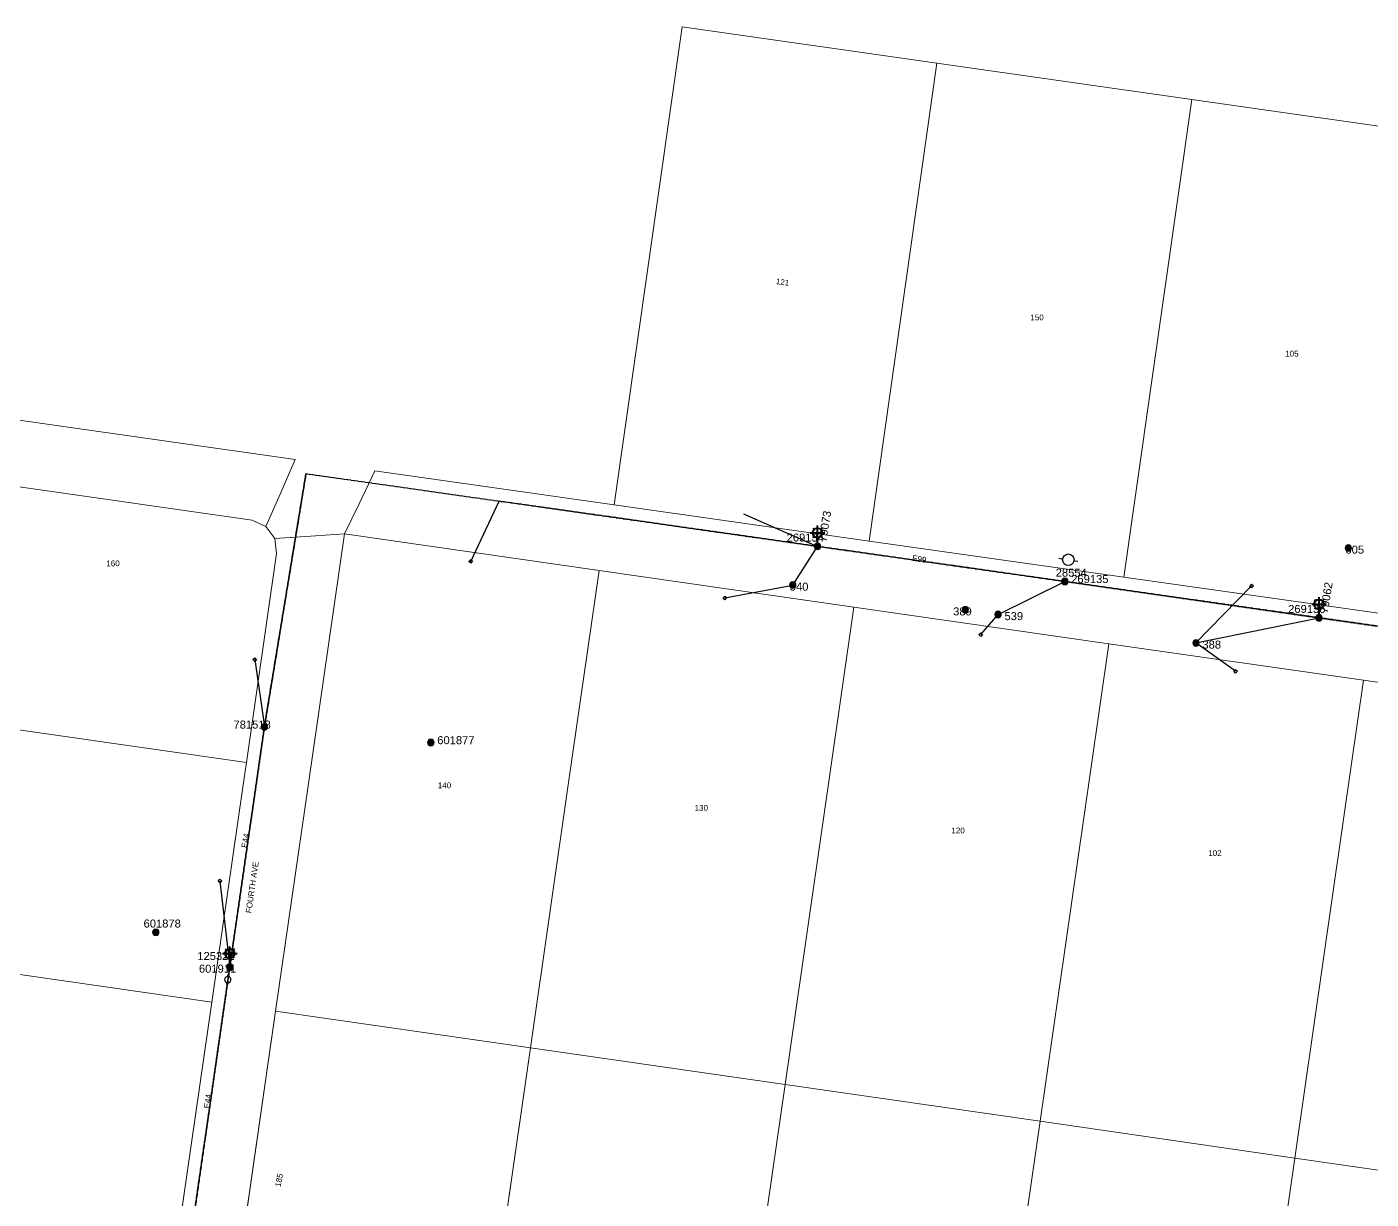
# Model space of a CAD drawing. Header units: metres. Extents: x 368 to 298975, y 411 to 6243625.
# Drawn here: x 297055.1 to 297475.1, y 6242649.4 to 6243015.8 of the extents above; entities that cross this region are included whole.
import ezdxf
from ezdxf.enums import TextEntityAlignment as Align

# ---------------------------------------------------------------- set-up
doc = ezdxf.new("R2010")
doc.units = ezdxf.units.M
doc.linetypes.add('Cable Exist OH', pattern=[1, 1, 0])
doc.layers.get('0').update_dxf_attribs({"color": 6})
doc.layers.add('Cadastre Land Parcels_SP_EXT', color=250, linetype='Continuous', lineweight=5)
doc.layers.add('Cadastre Roads_SP_EXT', color=250, linetype='Continuous', lineweight=5)
for name, color, linetype in [('Equip_SP_HV_EXT', 7, 'Continuous'), ('Equip_SP_LV_EXT', 7, 'Continuous'), ('Equip_SP_SL_EXT', 7, 'Continuous'), ('Mains_HV_EXT', 7, 'Continuous'), ('Mains_LV_EXT', 7, 'Continuous'), ('Services_SP_EXT', 7, 'Continuous'), ('SupportsOH_SP_TR_HV_LV_SL_EXT', 7, 'Continuous')]:
    doc.layers.add(name, color=color, linetype=linetype)
doc.styles.add('iecARIAL', font='arial.ttf', dxfattribs={"height": 2})
doc.styles.add('POLE_LABEL', font='arial.ttf')
doc.styles.get("Standard").update_dxf_attribs({"font": 'arial.ttf'})

# ---------------------------------------------------------------- blocks, each defined once
blk = doc.blocks.new('LV_OH_LINKS_OPEN_EXT')
for p, q in [((-0.17, 4.97), (-0.17, 5.46)), ((0.17, 4.97), (0.17, 5.46)), ((-0.17, 3), (-0.17, 2.5)), ((0.17, 3), (0.17, 2.5))]:
    blk.add_line(p, q)
blk.add_lwpolyline([(0, 2.99, 1), (0, 4.98, 1)], format="xyb", close=True)
at = {"flags": 9}
for tag, p in [('ACTUAL_STATUS', (0, 0)), ('CONSTRUCTED_VOLTAGE', (0, -0.2)), ('OPERATING_VOLTAGE', (0, -0.6)), ('ORIENTATION', (0, -0.8)), ('OWNED_BY', (0, -1)), ('STATE', (0, -1.2)), ('SWITCH_TYPE', (0, -1.4)), ('NO_PHASES', (0, -0.4)), ('USAGE', (0, -1.6)), ('LEGEND', (0, -1.8)), ('NOTES', (0, -2))]:
    blk.add_attdef(tag, text='', height=0.2, dxfattribs=at).set_placement(p, align=Align.MIDDLE_LEFT)
at = {"flags": 1}
blk.add_attdef('Z', (0, 0), '', height=0.2, dxfattribs=at)
blk = doc.blocks.new('SL_LANTERN_EXT')
at = {"lineweight": 40}
for p, q in [((-2.25, 4.22), (2.25, 4.22)), ((-1.46, 5.68), (-1.06, 5.28)), ((0, 1.97), (0, 6.47)), ((1.46, 5.68), (1.06, 5.28)), ((-1.46, 2.76), (-1.06, 3.16)), ((0, 0), (0, 2.72)), ((1.46, 2.76), (1.06, 3.16))]:
    blk.add_line(p, q, dxfattribs=at)
blk.add_circle((0, 4.22), 1.5, dxfattribs=at)
at = {"style": 'iecARIAL', "flags": 8}
blk.add_attdef('ASSET_NUM', (1.5, 1.5), '', height=2.5, dxfattribs=at)
for tag, p, height, flags in [('OPERATING_VOLTAGE', (0.98, -1.65), 0.2, 9), ('ORIENTATION', (0.98, -1.85), 0.2, 9), ('OWNED_BY', (0.98, -2.05), 0.2, 9), ('STATE', (0.98, -2.25), 0.2, 9), ('CONSTRUCTED_VOLTAGE', (0.98, -0.65), 0.2, 9), ('CONTROL_TYPE', (0.98, -0.85), 0.2, 9), ('LANTERN_PURPOSE', (0.98, -1.05), 0.2, 9), ('LANTERN_TYPE', (0.98, -1.25), 0.2, 9), ('NO_PHASES', (0.98, -1.45), 0.2, 9), ('USAGE', (0.98, -2.45), 0.2, 9), ('CEXIST', (0.98, -2.65), 0.2, 9), ('CNEW', (0.98, -2.85), 0.2, 9), ('CNUMBER', (0.98, -3.05), 0.2, 9), ('CREMOVE', (0.98, -3.25), 0.2, 9), ('CREPLACE', (0.98, -3.45), 0.2, 9), ('LKINGHEIGHT', (0.98, -3.65), 0.2, 9), ('LBRACKET', (0.98, -3.85), 0.2, 9), ('LBRACKETVOCAB', (0.98, -4.05), 0.2, 9), ('LCATEGORY', (0.98, -4.25), 0.2, 9), ('LNUMBER', (2.18, -3.25), 2.5, 8), ('LCHARGE1', (0.98, -4.45), 0.2, 9), ('LCHARGE1PERCENT', (0.98, -4.65), 0.2, 9), ('LCHARGE2', (0.98, -4.85), 0.2, 9), ('LCHARGE2PERCENT', (0.98, -5.05), 0.2, 9), ('LCHARGE3', (0.98, -5.25), 0.2, 9), ('LCHARGE3PERCENT', (0.98, -5.45), 0.2, 9), ('LEXIST', (0.98, -5.65), 0.2, 9), ('LLAMP', (0.98, -5.85), 0.2, 9), ('LLAMPVOCAB', (0.98, -6.05), 0.2, 9), ('LMAST', (0.98, -6.25), 0.2, 9), ('LMASTVOCAB', (0.98, -6.45), 0.2, 9), ('LNEW', (0.98, -6.65), 0.2, 9), ('LANTNUMBER', (0.98, -6.85), 0.2, 9), ('LOUTREACH', (0.98, -7.25), 0.2, 9), ('LOUTREACHVOCAB', (0.98, -7.45), 0.2, 9), ('LRATECODE', (0.98, -7.65), 0.2, 9), ('LREMOVE', (0.98, -7.85), 0.2, 9), ('LREPLACE', (0.98, -8.05), 0.2, 9), ('LTYPE', (0.98, -8.25), 0.2, 9), ('LTYPEVOCAB', (0.98, -8.45), 0.2, 9), ('STREETNAME', (0.98, -9.25), 0.2, 9), ('SUBURB', (0.98, -9.45), 0.2, 1), ('LEGEND', (0.98, -8.65), 0.2, 9), ('LOCATION', (0.98, -8.85), 0.2, 9), ('NOTES', (0.98, -9.05), 0.2, 9)]:
    blk.add_attdef(tag, p, '', height=height, dxfattribs=dict(flags=flags))
blk = doc.blocks.new('CCP_EXT')
blk.add_wipeout([(0, 0.57), (0.57, 0), (0, -0.57), (-0.57, 0)])
blk.add_lwpolyline([(-0.57, 0), (0, 0.57), (0.57, 0), (0, -0.57), (-0.57, 0)])
at = {"flags": 1}
blk.add_attdef('Z', (0, 0), '', height=0.2, dxfattribs=at)
at = {"flags": 9}
for tag, p in [('CCP_TYPE', (0, 0)), ('CONSTRUCTED_VOLTAGE', (0, -0.2)), ('OPERATING_VOLTAGE', (0, -0.6)), ('ORIENTATION', (0, -0.8)), ('OWNED_BY', (0, -1)), ('STATE', (0, -1.8)), ('NO_PHASES', (0, -0.4)), ('USAGE', (0, -1.2)), ('LEGEND', (0, -1.4)), ('LIFE_SUPPORT', (0, -1.6)), ('NOTES', (0, -2))]:
    blk.add_attdef(tag, text='', height=0.2, dxfattribs=at).set_placement(p, align=Align.MIDDLE_LEFT)
blk = doc.blocks.new('POLE_EXT')
blk.add_hatch(color=256).paths.add_polyline_path([(-1, 0, 1), (1, 0, 1)])
blk.add_lwpolyline([(-1, 0, 1), (1, 0, 1)], format="xyb", close=True)
for tag, height, flags, p in [('pNumber', 2.5, 8, (-17.84, 2.07)), ('OWNED_BY', 0.2, 9, (1.35, -0.4)), ('SPECIAL_USE', 0.2, 9, (1.35, -0.8)), ('STATE', 0.2, 9, (1.35, -1)), ('cLV', 0.2, 9, (1.35, -1.4)), ('hDepth', 0.2, 9, (1.35, -1.6)), ('hDia', 0.2, 9, (1.35, -1.8)), ('cHV', 0.2, 9, (1.35, -2)), ('cLinedev', 0.2, 9, (1.35, -3.4)), ('pExisting', 0.2, 9, (1.35, -3.8)), ('PARENT', 0.2, 9, (1.35, -0.6)), ('USAGE', 0.2, 9, (1.35, -1.2)), ('LBRACKET', 0.2, 9, (1.35, -2.2)), ('LExisting', 0.2, 9, (1.35, -2.4)), ('LANTNUMBER', 0.2, 9, (1.35, -2.6)), ('LOther', 0.2, 9, (1.35, -2.8)), ('LRemove', 0.2, 9, (1.35, -3)), ('LEGEND', 0.2, 9, (1.35, -3.2)), ('LOCATION', 0.2, 9, (1.35, -3.6)), ('PFNUMBER', 0.2, 9, (1.35, -4)), ('NEWPFNUMBER', 0.2, 9, (1.35, -4.2)), ('pFooting', 0.2, 9, (1.35, -4.4)), ('pNew', 0.2, 9, (1.35, -4.6)), ('pRelocate', 0.2, 9, (1.35, -5)), ('pRemove', 0.2, 9, (1.35, -5.2)), ('pReplace', 0.2, 9, (1.35, -5.4)), ('pStay', 0.2, 9, (1.35, -5.6)), ('pType', 0.2, 9, (1.35, -5.8)), ('cspan', 0.2, 9, (1.35, -6)), ('STREETNAME', 0.2, 9, (1.35, -6.2)), ('SUBURB', 0.2, 9, (1.35, -6.4)), ('OPERATED_BY', 0.2, 9, (1.36, -7.01)), ('NOTES', 0.2, 9, (1.35, -6.6)), ('MAINTAINED_BY', 0.2, 9, (1.36, -6.81))]:
    blk.add_attdef(tag, text='', height=height, dxfattribs=dict(flags=flags)).set_placement(p, align=Align.MIDDLE_LEFT)
at = {"style": 'POLE_LABEL'}
for tag, height, flags, p in [('STRUCTURE_PLANT_NUMBER', 0.2, 9, (1.35, 0.03)), ('ASSET_NUM', 2.5, 8, (2, 2)), ('STREET_CODE', 0.2, 9, (1.35, -0.2))]:
    blk.add_attdef(tag, text='', height=height, dxfattribs=dict(at, flags=flags)).set_placement(p, align=Align.MIDDLE_LEFT)
at = {"flags": 1}
blk.add_attdef('Z', (1.35, -7.33), '', height=0.2, dxfattribs=at)
blk = doc.blocks.new('HV_ABS_OPEN_EXT')
for p, q in [((-3, 6.87), (-1.8, 6.87)), ((1.8, 6.87), (3, 6.87))]:
    blk.add_line(p, q)
blk.add_circle((0, 6.87), 1.8)
for tag, height, flags, p in [('STREET_CODE', 0.2, 9, (1.5, 0)), ('ASSET_NUM', 2.5, 8, (2, 2)), ('ACTUAL_STATUS', 0.2, 9, (1.5, -0.2)), ('CONSTRUCTED_VOLTAGE', 0.2, 9, (1.5, -0.4)), ('OPERATING_VOLTAGE', 0.2, 9, (1.5, -0.8)), ('ORIENTATION', 0.2, 9, (1.5, -1)), ('OWNED_BY', 0.2, 9, (1.5, -1.2)), ('STATE', 0.2, 9, (1.5, -1.4)), ('SWITCH_TYPE', 0.2, 9, (1.5, -1.6)), ('STREETNAME', 0.2, 9, (1.5, -2.4)), ('SUBURB', 0.2, 9, (1.5, -2.6)), ('OPERATED_BY', 0.2, 9, (1.5, -3.2)), ('Z', 0.2, 1, (1.5, -3.6)), ('NO_PHASES', 0.2, 9, (1.5, -0.6)), ('USAGE', 0.2, 9, (1.5, -1.8)), ('LEGEND', 0.2, 9, (1.5, -2)), ('LOCATION', 0.2, 9, (1.5, -2.2)), ('NOTES', 0.2, 9, (1.5, -2.8)), ('MAINTAINED_BY', 0.2, 9, (1.5, -3)), ('LABEL_ALIGNMENT', 0.2, 9, (1.5, -3.4))]:
    blk.add_attdef(tag, text='', height=height, dxfattribs=dict(flags=flags)).set_placement(p, align=Align.MIDDLE_LEFT)

msp = doc.modelspace()

# ---------------------------------------------------------------- linework, layer by layer
at = {"layer": 'Cadastre Land Parcels_SP_EXT', "linetype": 'Continuous'}
for points in [[(297318.25, 6242855.12), (297339.47, 6243004.44), (297259.86, 6243015.83), (297238.59, 6242866.46), (297318.25, 6242855.12)], [(297397.86, 6242843.82), (297419.1, 6242993.08), (297339.47, 6243004.44), (297318.25, 6242855.12), (297397.86, 6242843.82)], [(297477.48, 6242832.53), (297498.7, 6242981.73), (297419.1, 6242993.08), (297397.86, 6242843.82), (297477.48, 6242832.53)], [(297129.83, 6242859.68), (297125.49, 6242861.59), (297054.85, 6242871.73), (296975.28, 6242883.17), (296964.54, 6242808.75), (297123.7, 6242785.85), (297133.11, 6242851.25), (297132.6, 6242855.93), (297129.83, 6242859.68)], [(297143.01, 6242778.61), (297132.85, 6242708.12), (297212.45, 6242696.67), (297224.48, 6242780.35), (297233.91, 6242845.92), (297154.36, 6242857.36), (297143.01, 6242778.61)], [(297313.52, 6242834.49), (297233.91, 6242845.92), (297224.48, 6242780.35), (297212.45, 6242696.67), (297292.06, 6242685.2), (297305.99, 6242782.09), (297313.52, 6242834.49)], [(297393.14, 6242823.03), (297313.52, 6242834.49), (297305.99, 6242782.09), (297292.06, 6242685.2), (297371.68, 6242673.72), (297387.51, 6242783.84), (297393.14, 6242823.03)], [(297472.78, 6242811.57), (297393.14, 6242823.03), (297387.51, 6242783.84), (297371.68, 6242673.72), (297451.32, 6242662.25), (297469.04, 6242785.58), (297472.78, 6242811.57)], [(296959.63, 6242774.68), (296953.76, 6242733.96), (297033.34, 6242722.47), (297112.93, 6242710.99), (297122.6, 6242778.17), (297123.7, 6242785.85), (296964.54, 6242808.75), (296959.63, 6242774.68)], [(297552.41, 6242800.11), (297472.78, 6242811.57), (297469.04, 6242785.58), (297451.32, 6242662.25), (297530.96, 6242650.77), (297550.58, 6242787.32), (297552.41, 6242800.11)], [(297112.93, 6242710.99), (297033.34, 6242722.47), (297011.81, 6242573.24), (297091.4, 6242561.76), (297112.93, 6242710.99)], [(297212.45, 6242696.67), (297132.85, 6242708.12), (297116.4, 6242594.03), (297195.99, 6242582.55), (297212.45, 6242696.67)], [(297292.06, 6242685.2), (297212.45, 6242696.67), (297190.92, 6242547.39), (297270.54, 6242535.9), (297292.06, 6242685.2)], [(297371.68, 6242673.72), (297292.06, 6242685.2), (297270.54, 6242535.9), (297350.16, 6242524.41), (297371.68, 6242673.72)], [(297451.32, 6242662.25), (297371.68, 6242673.72), (297350.16, 6242524.41), (297429.8, 6242512.93), (297451.32, 6242662.25)], [(297530.96, 6242650.77), (297451.32, 6242662.25), (297429.8, 6242512.93), (297509.44, 6242501.44), (297530.96, 6242650.77)]]:
    msp.add_lwpolyline(points, close=True, dxfattribs=at)
at = {"layer": 'Cadastre Roads_SP_EXT', "linetype": 'Continuous'}
msp.add_lwpolyline([(296660.38, 6242948.98), (296539.56, 6242966.38), (296536.82, 6242946.39), (296683.55, 6242925.23), (296816.13, 6242906.12), (296895.71, 6242894.64), (296975.28, 6242883.17), (297054.85, 6242871.73), (297125.49, 6242861.59), (297129.83, 6242859.68), (297134.22, 6242869.76), (297138.94, 6242880.62), (297059.23, 6242891.97), (296979.52, 6242903.34), (296899.75, 6242914.72), (296819.97, 6242926.12), (296740.18, 6242937.54), (296660.38, 6242948.98)], close=True, dxfattribs=at)
at = {"layer": 'Mains_LV_EXT', "linetype": 'Cable Exist OH'}
for points in [[(297129.33, 6242796.99), (297142.33, 6242876.19)], [(297302.16, 6242853.45), (297231.43, 6242863.51), (297202.69, 6242867.57)], [(297379.43, 6242842.48), (297302.16, 6242853.45)], [(297535.86, 6242820.07), (297458.86, 6242831.13)], [(297118.53, 6242721.93), (297129.33, 6242796.99)], [(297094.79, 6242557.32), (297106.71, 6242639.93), (297118.53, 6242721.93)]]:
    msp.add_lwpolyline(points, dxfattribs=at)
at = {"layer": 'Services_SP_EXT'}
for points in [[(297279.01, 6242863.61), (297302.16, 6242853.45)], [(297420.42, 6242823.24), (297458.86, 6242831.13)]]:
    msp.add_lwpolyline(points, dxfattribs=at)

# ---------------------------------------------------------------- block references
at = {"layer": 'Equip_SP_HV_EXT'}
ref = msp.add_blockref('HV_ABS_OPEN_EXT', (297379.43, 6242842.48), dxfattribs=dict(at, rotation=350.7888940267043))
ref.add_attrib('ASSET_NUM', '28554', dxfattribs={"layer": '0', "height": 2.5}).set_placement((297381.43, 6242843.23), align=Align.BOTTOM_CENTER)
at = {"layer": 'Equip_SP_LV_EXT', "rotation": 170.7436965910297}
msp.add_blockref('LV_OH_LINKS_OPEN_EXT', (297118.53, 6242721.93), dxfattribs=at)
at = {"layer": 'Equip_SP_SL_EXT'}
ref = msp.add_blockref('SL_LANTERN_EXT', (297302.16, 6242853.45), dxfattribs=at)
ref.add_attrib('ASSET_NUM', '79073', dxfattribs={"layer": '0', "height": 2.5, "rotation": 80.8266, "style": 'iecARIAL'}).set_placement((297303.66, 6242854.95), align=Align.MIDDLE_LEFT)
ref = msp.add_blockref('SL_LANTERN_EXT', (297458.86, 6242831.13), dxfattribs=at)
ref.add_attrib('ASSET_NUM', '79062', dxfattribs={"layer": '0', "height": 2.5, "rotation": 80.8266, "style": 'iecARIAL'}).set_placement((297460.36, 6242832.63), align=Align.MIDDLE_LEFT)
ref = msp.add_blockref('SL_LANTERN_EXT', (297118.53, 6242721.93), dxfattribs=at)
ref.add_attrib('ASSET_NUM', '125322', dxfattribs={"layer": '0', "height": 2.5, "rotation": 0.2463, "style": 'iecARIAL'}).set_placement((297120.03, 6242723.43), align=Align.BOTTOM_RIGHT)
at = {"layer": 'SupportsOH_SP_TR_HV_LV_SL_EXT'}
ref = msp.add_blockref('POLE_EXT', (297302.16, 6242853.45), dxfattribs=at)
ref.add_attrib('ASSET_NUM', '269134', dxfattribs={"layer": '0', "height": 2.5, "style": 'POLE_LABEL'}).set_placement((297304.16, 6242854.2), align=Align.BOTTOM_RIGHT)
ref = msp.add_blockref('POLE_EXT', (297468.03, 6242852.93), dxfattribs=at)
ref.add_attrib('ASSET_NUM', '605', dxfattribs={"layer": '0', "height": 2.5, "style": 'POLE_LABEL'}).set_placement((297470.03, 6242853.68), align=Align.TOP_CENTER)
ref = msp.add_blockref('POLE_EXT', (297294.42, 6242841.36), dxfattribs=at)
ref.add_attrib('ASSET_NUM', '540', dxfattribs={"layer": '0', "height": 2.5, "rotation": 359.4373, "style": 'POLE_LABEL'}).set_placement((297296.42, 6242842.11), align=Align.TOP_CENTER)
ref = msp.add_blockref('POLE_EXT', (297379.43, 6242842.48), dxfattribs=at)
ref.add_attrib('ASSET_NUM', '269135', dxfattribs={"layer": '0', "height": 2.5, "style": 'POLE_LABEL'}).set_placement((297381.43, 6242843.23), align=Align.MIDDLE_LEFT)
ref = msp.add_blockref('POLE_EXT', (297348.36, 6242833.61), dxfattribs=at)
ref.add_attrib('ASSET_NUM', '389', dxfattribs={"layer": '0', "height": 2.5, "style": 'POLE_LABEL'}).set_placement((297350.36, 6242834.36), align=Align.TOP_RIGHT)
ref = msp.add_blockref('POLE_EXT', (297458.86, 6242831.13), dxfattribs=at)
ref.add_attrib('ASSET_NUM', '269136', dxfattribs={"layer": '0', "height": 2.5, "style": 'POLE_LABEL'}).set_placement((297460.86, 6242831.88), align=Align.BOTTOM_RIGHT)
ref = msp.add_blockref('POLE_EXT', (297358.57, 6242832.14), dxfattribs=at)
ref.add_attrib('ASSET_NUM', '539', dxfattribs={"layer": '0', "height": 2.5, "style": 'POLE_LABEL'}).set_placement((297360.57, 6242832.89), align=Align.TOP_LEFT)
ref = msp.add_blockref('POLE_EXT', (297420.42, 6242823.24), dxfattribs=at)
ref.add_attrib('ASSET_NUM', '388', dxfattribs={"layer": '0', "height": 2.5, "style": 'POLE_LABEL'}).set_placement((297422.42, 6242823.99), align=Align.TOP_LEFT)
ref = msp.add_blockref('POLE_EXT', (297129.33, 6242796.99), dxfattribs=at)
ref.add_attrib('ASSET_NUM', '781518', dxfattribs={"layer": '0', "height": 2.5, "rotation": 359.9617, "style": 'POLE_LABEL'}).set_placement((297131.33, 6242797.74), align=Align.MIDDLE_RIGHT)
ref = msp.add_blockref('POLE_EXT', (297181.34, 6242792.11), dxfattribs=at)
ref.add_attrib('ASSET_NUM', '601877', dxfattribs={"layer": '0', "height": 2.5, "style": 'POLE_LABEL'}).set_placement((297183.34, 6242792.86), align=Align.MIDDLE_LEFT)
ref = msp.add_blockref('POLE_EXT', (297095.4, 6242732.8), dxfattribs=at)
ref.add_attrib('ASSET_NUM', '601878', dxfattribs={"layer": '0', "height": 2.5, "rotation": 359.987, "style": 'POLE_LABEL'}).set_placement((297097.4, 6242733.55), align=Align.BOTTOM_CENTER)
ref = msp.add_blockref('POLE_EXT', (297118.53, 6242721.93), dxfattribs=at)
ref.add_attrib('ASSET_NUM', '601911', dxfattribs={"layer": '0', "height": 2.5, "rotation": 359.9602, "style": 'POLE_LABEL'}).set_placement((297120.53, 6242722.68), align=Align.TOP_RIGHT)

# ---------------------------------------------------------------- texts
at = {"layer": 'Cadastre Land Parcels_SP_EXT'}
for s, rotation, p in [('121', 351.918, (297289.04, 6242935.46)), ('185', 78.7315, (297134.36, 6242653.1))]:
    msp.add_text(s, height=1.8, rotation=rotation, dxfattribs=at).set_placement(p)
for s, p in [('150', (297368.67, 6242924.11)), ('105', (297448.28, 6242912.79)), ('160', (297079.93, 6242847.24)), ('140', (297183.51, 6242777.84)), ('130', (297263.74, 6242770.79)), ('120', (297343.99, 6242763.73)), ('102', (297424.25, 6242756.67))]:
    msp.add_text(s, height=1.8, dxfattribs=at).set_placement(p)
at = {"layer": 'Cadastre Roads_SP_EXT'}
msp.add_text('FOURTH AVE', height=1.8, rotation=81.7967, dxfattribs=at).set_placement((297125.24, 6242738.69))
at = {"layer": 'Mains_LV_EXT'}
for s, rotation, p in [('E99', 350.7325, (297331.61, 6242848.98)), ('E44', 80.7283, (297123.88, 6242759.08)), ('E44', 80.7088, (297112.14, 6242677.62))]:
    msp.add_text(s, height=1.8, rotation=rotation, dxfattribs=at).set_placement(p)

# ---------------------------------------------------------------- next in the draw order: block references
at = {"layer": 'Services_SP_EXT'}
for p in [(297193.81, 6242848.75), (297273.25, 6242837.33), (297437.8, 6242841.08), (297353.15, 6242825.85), (297126.33, 6242818.07), (297432.78, 6242814.39), (297115.44, 6242748.8)]:
    msp.add_blockref('CCP_EXT', p, dxfattribs=at)

# ---------------------------------------------------------------- next in the draw order: linework, layer by layer
at = {"layer": 'Cadastre Roads_SP_EXT', "linetype": 'Continuous'}
for points in [[(297238.59, 6242866.46), (297163.85, 6242877.05), (297158.9, 6242866.78), (297154.36, 6242857.36), (297233.91, 6242845.92), (297313.52, 6242834.49), (297393.14, 6242823.03), (297472.78, 6242811.57), (297552.41, 6242800.11), (297629.6, 6242789.01), (297632.1, 6242788.65), (297711.74, 6242777.23), (297710.48, 6242785.96), (297709.79, 6242790.72), (297708.69, 6242798.3), (297690.28, 6242800.96), (297671.57, 6242803.67), (297653.46, 6242806.29), (297635.32, 6242808.86), (297557.06, 6242821.25), (297477.48, 6242832.53), (297397.86, 6242843.82), (297318.25, 6242855.12), (297238.59, 6242866.46)], [(297143.01, 6242778.61), (297154.36, 6242857.36), (297145.33, 6242856.77), (297132.6, 6242855.93), (297133.11, 6242851.25), (297123.7, 6242785.85), (297122.6, 6242778.17), (297112.93, 6242710.99), (297091.4, 6242561.76), (297099.7, 6242560.56), (297111.33, 6242558.87), (297132.85, 6242708.12), (297143.01, 6242778.61)]]:
    msp.add_lwpolyline(points, close=True, dxfattribs=at)
at = {"layer": 'Mains_HV_EXT', "linetype": 'Cable Exist OH'}
for points in [[(297142.33, 6242876.19), (297129.33, 6242796.99), (297106.71, 6242639.93)], [(297142.33, 6242876.19), (297379.43, 6242842.48)], [(297379.43, 6242842.48), (297552.16, 6242817.73)]]:
    msp.add_lwpolyline(points, dxfattribs=at)
at = {"layer": 'Mains_LV_EXT', "linetype": 'Cable Exist OH'}
msp.add_lwpolyline([(297458.86, 6242831.13), (297379.43, 6242842.48)], dxfattribs=at)
at = {"layer": 'Services_SP_EXT'}
for points in [[(297193.81, 6242848.75), (297202.69, 6242867.57)], [(297273.25, 6242837.33), (297294.42, 6242841.36), (297302.16, 6242853.45)], [(297353.15, 6242825.85), (297358.57, 6242832.14), (297379.43, 6242842.48)], [(297437.8, 6242841.08), (297420.42, 6242823.24)], [(297432.78, 6242814.39), (297420.42, 6242823.24)], [(297126.33, 6242818.07), (297129.33, 6242796.99)], [(297115.44, 6242748.8), (297118.53, 6242721.93)]]:
    msp.add_lwpolyline(points, dxfattribs=at)

doc.saveas('drawing.dxf')
